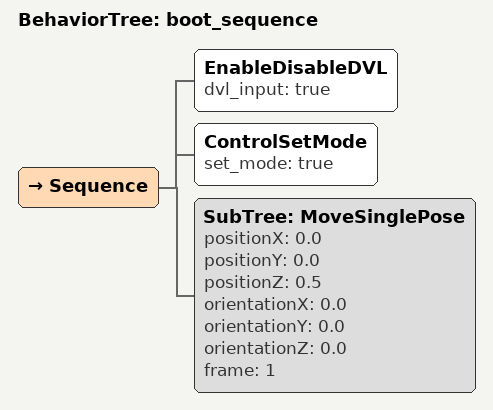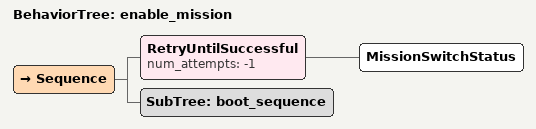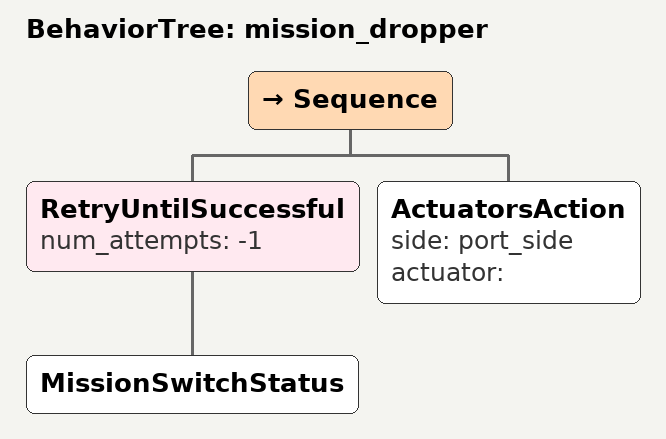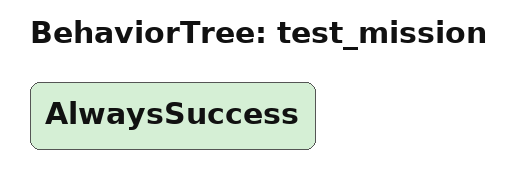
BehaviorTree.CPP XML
<?xml version="1.0" encoding="UTF-8"?>
<root BTCPP_format="4">
  <BehaviorTree ID="boot_sequence">
    <Sequence>
      <EnableDisableDVL dvl_input="true"/>
      <ControlSetMode set_mode="true"/>
      <SubTree ID="MoveSinglePose"
               positionX="0.0"
               positionY="0.0"
               positionZ="0.5"
               orientationX="0.0"
               orientationY="0.0"
               orientationZ="0.0"
               frame="1"/>
    </Sequence>
  </BehaviorTree>

  <BehaviorTree ID="enable_mission">
    <Sequence>
      <RetryUntilSuccessful num_attempts="-1">
        <MissionSwitchStatus/>
      </RetryUntilSuccessful>
      <SubTree ID="boot_sequence"/>
    </Sequence>
  </BehaviorTree>

  <BehaviorTree ID="mission_dropper">
    <Sequence>
      <RetryUntilSuccessful num_attempts="-1">
        <MissionSwitchStatus/>
      </RetryUntilSuccessful>
      <ActuatorsAction side="port_side"
                       actuator=""/>
    </Sequence>
  </BehaviorTree>

  <BehaviorTree ID="test_mission">
    <AlwaysSuccess/>
  </BehaviorTree>

</root>
